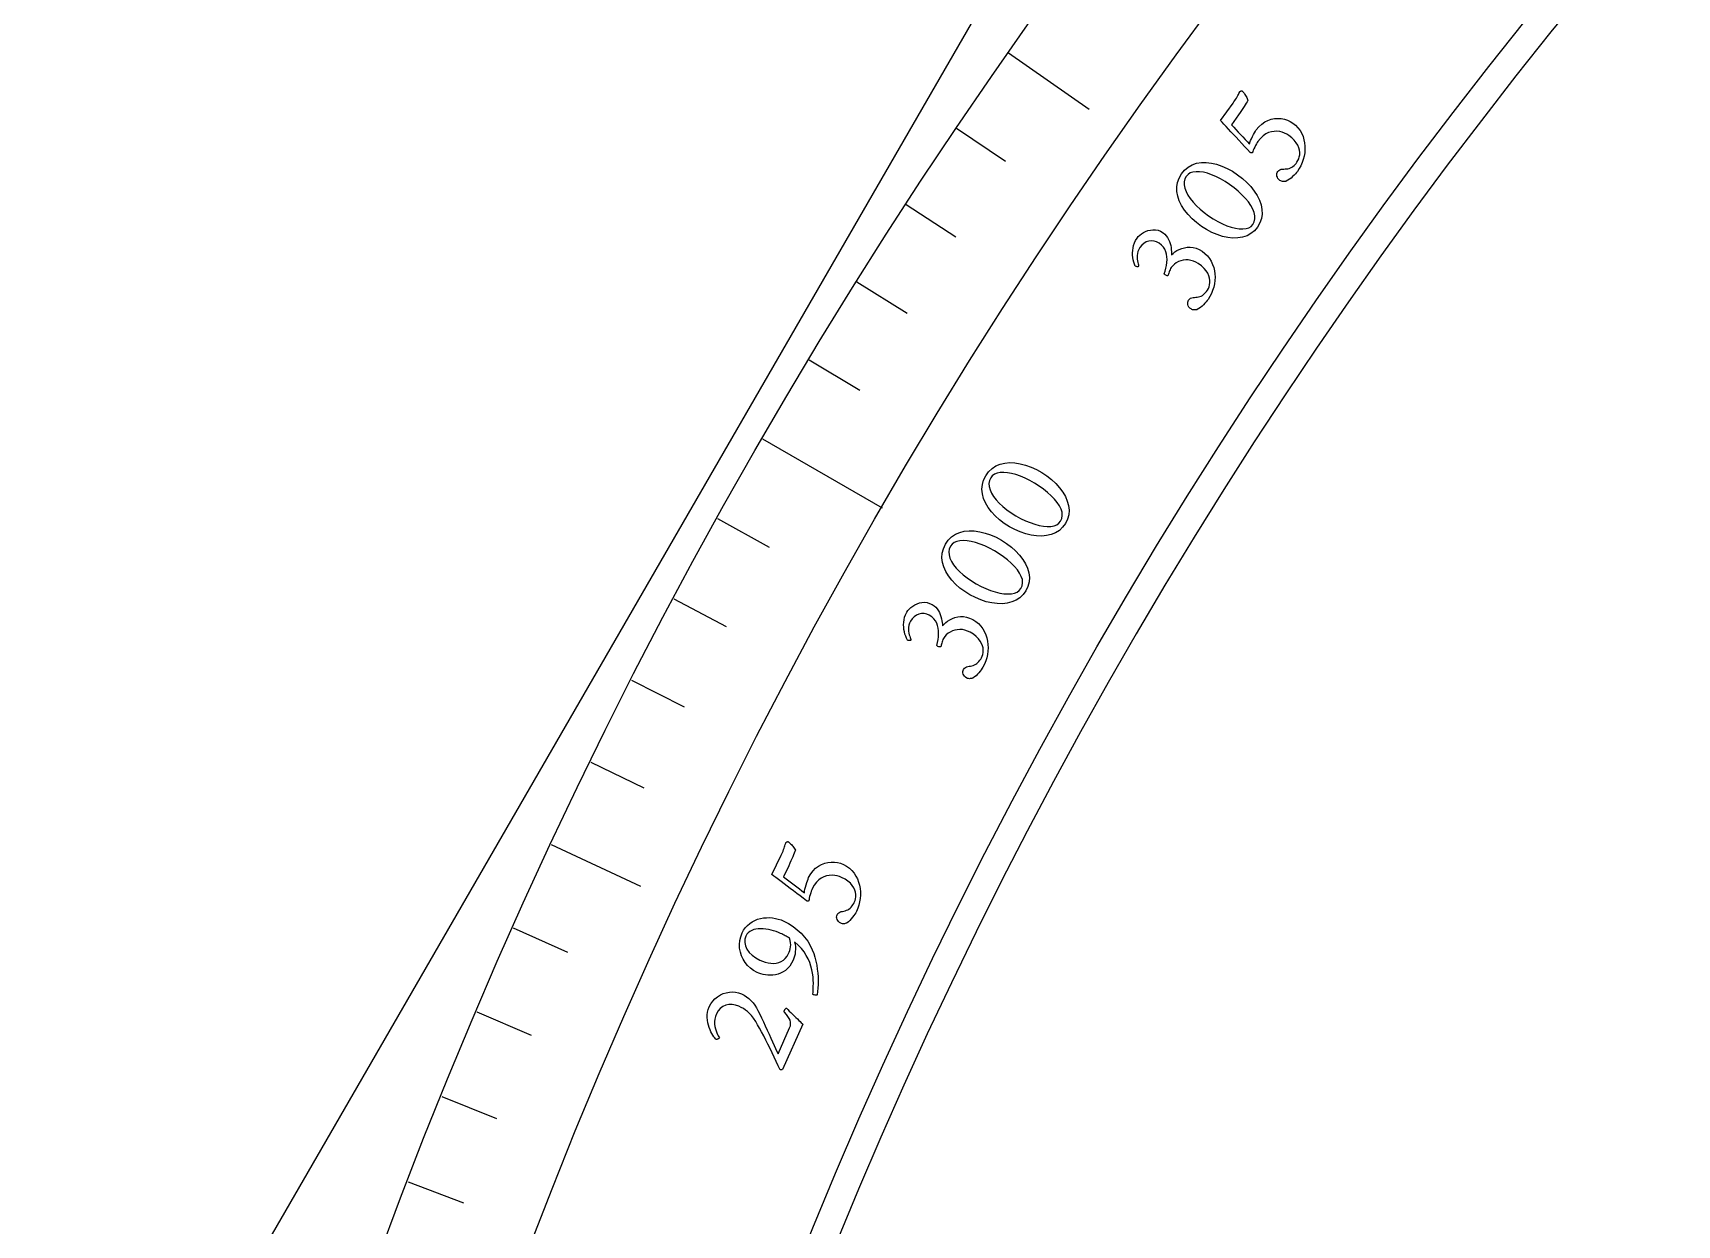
# Model space of a CAD drawing. Header units: millimetres. Extents: x -105 to 105, y -105 to 128.
# Drawn here: x -105 to -72.26, y 36.57 to 60.31 of the extents above; entities that cross this region are included whole.
import ezdxf

# ---------------------------------------------------------------- set-up
doc = ezdxf.new("R2010")
doc.units = ezdxf.units.MM
for name, color, linetype in [('CUT_INNER', 6, 'Continuous'), ('CUT_OUTER', 1, 'Continuous'), ('ENGRAVE', 7, 'Continuous'), ('ENGRAVE_FINE', 8, 'Continuous'), ('TEXT', 5, 'Continuous')]:
    doc.layers.add(name, color=color, linetype=linetype)

msp = doc.modelspace()

# ---------------------------------------------------------------- linework, layer by layer
at = {"layer": 'CUT_INNER'}
msp.add_arc((0, 0), 96.075, 98.085938, 87.539062, dxfattribs=at)
at = {"layer": 'CUT_OUTER'}
msp.add_lwpolyline([(30.8079, 103.6071), (32.4928, 102.4838), (76.8653, 76.8653), (105, 28.1347), (105, -28.1347), (76.8653, -76.8653), (28.1347, -105), (-28.1347, -105), (-76.8653, -76.8653), (-105, -28.1347), (-105, 28.1347), (-76.8653, 76.8653), (-32.6892, 102.3704), (-32.4055, 102.6778), (-32.4029, 102.6804), (-32.3998, 102.6824), (-30.8138, 103.6069)], dxfattribs=at)
at = {"layer": 'ENGRAVE'}
for points in [[(-85.5723, 59.9184), (-83.9639, 58.7922)], [(-90.4689, 52.2323), (-88.0883, 50.8578)], [(-94.677, 44.1486), (-92.8975, 43.3188)]]:
    msp.add_lwpolyline(points, dxfattribs=at)
for radius in [104.4645, 101.7156, 96.6105]:
    msp.add_circle((0, 0), radius, dxfattribs=at)
at = {"layer": 'ENGRAVE_FINE'}
for points in [[(-86.605, 58.4158), (-85.6283, 57.757)], [(-87.6113, 56.8954), (-86.6233, 56.2538)], [(-88.5909, 55.3578), (-87.5918, 54.7335)], [(-89.5436, 53.8032), (-88.5337, 53.1964)], [(-91.3667, 50.6454), (-90.3363, 50.0742)], [(-92.2367, 49.0431), (-91.1965, 48.49)], [(-93.0786, 47.4259), (-92.0289, 46.891)], [(-93.8921, 45.7942), (-92.8332, 45.2778)], [(-95.4331, 42.4895), (-94.3568, 42.0104)], [(-96.1601, 40.8175), (-95.0756, 40.3572)], [(-96.8578, 39.1331), (-95.7655, 38.6918)], [(-97.526, 37.4367), (-96.4262, 37.0145)]]:
    msp.add_lwpolyline(points, dxfattribs=at)
at = {"layer": 'TEXT'}
for points in [[(-80.6384, 58.382), (-80.5861, 58.446), (-80.5299, 58.499), (-80.4698, 58.5412), (-80.4057, 58.5725), (-80.3396, 58.5941), (-80.2736, 58.6072), (-80.2076, 58.6118), (-80.1416, 58.608), (-80.0777, 58.5963), (-80.0179, 58.5776), (-79.962, 58.5518), (-79.9103, 58.5189), (-79.8548, 58.4733), (-79.8067, 58.4235), (-79.7662, 58.3694), (-79.7331, 58.311), (-79.7069, 58.2497), (-79.6874, 58.1869), (-79.6743, 58.1226), (-79.6678, 58.0567), (-79.6675, 57.9903), (-79.6729, 57.9243), (-79.6841, 57.8588), (-79.7011, 57.7936), (-79.7234, 57.73), (-79.7506, 57.669), (-79.7826, 57.6106), (-79.8195, 57.5548), (-79.8375, 57.5315), (-79.8592, 57.5065), (-79.8846, 57.4799), (-79.9136, 57.4517), (-79.9448, 57.4241), (-79.9768, 57.3995), (-80.0096, 57.378), (-80.0431, 57.3594), (-80.0517, 57.3575), (-80.0635, 57.3561), (-80.0786, 57.3552), (-80.0969, 57.3549), (-80.1162, 57.3561), (-80.134, 57.3598), (-80.1504, 57.3662), (-80.1655, 57.3752), (-80.188, 57.3941), (-80.2055, 57.4151), (-80.218, 57.438), (-80.2254, 57.463), (-80.2279, 57.4882), (-80.2258, 57.5115), (-80.2191, 57.5332), (-80.2077, 57.5531), (-80.1893, 57.574), (-80.168, 57.589), (-80.1439, 57.5982), (-80.117, 57.6015), (-80.0891, 57.6023), (-80.0622, 57.604), (-80.0363, 57.6066), (-80.0112, 57.6101), (-79.9833, 57.6165), (-79.9567, 57.6263), (-79.9314, 57.6395), (-79.9075, 57.6561), (-79.8851, 57.675), (-79.8645, 57.695), (-79.8456, 57.7159), (-79.8285, 57.7379), (-79.8083, 57.7704), (-79.7923, 57.806), (-79.7805, 57.845), (-79.7729, 57.8872), (-79.7711, 57.9319), (-79.7768, 57.9781), (-79.7898, 58.026), (-79.8104, 58.0754), (-79.8399, 58.1255), (-79.88, 58.175), (-79.9306, 58.2242), (-79.9918, 58.2728), (-80.0306, 58.2976), (-80.0736, 58.3183), (-80.1206, 58.3349), (-80.1717, 58.3475), (-80.2254, 58.3541), (-80.2802, 58.3531), (-80.336, 58.3444), (-80.3928, 58.328), (-80.4492, 58.3017), (-80.5035, 58.2634), (-80.5558, 58.2132), (-80.606, 58.151), (-80.6203, 58.1298), (-80.6357, 58.1043), (-80.652, 58.0745), (-80.6694, 58.0404), (-80.6854, 58.0063), (-80.6978, 57.9764), (-80.7065, 57.9507), (-80.7115, 57.9291), (-80.7147, 57.926), (-80.7191, 57.9241), (-80.7248, 57.9233), (-80.7317, 57.9236), (-80.739, 57.9249), (-80.7459, 57.927), (-80.7525, 57.93), (-80.7586, 57.9339), (-80.8148, 57.9941), (-80.8709, 58.0544), (-80.927, 58.1147), (-80.9831, 58.175), (-81.0383, 58.2343), (-81.0915, 58.2916), (-81.1427, 58.3469), (-81.1921, 58.4), (-81.2384, 58.4497), (-81.2804, 58.4942), (-81.3181, 58.5336), (-81.3517, 58.5679), (-81.1007, 58.915), (-81.0834, 58.9394), (-81.0664, 58.9646), (-81.0499, 58.9905), (-81.0337, 59.0171), (-81.0185, 59.0431), (-81.005, 59.067), (-80.9932, 59.089), (-80.983, 59.109), (-80.9749, 59.1256), (-80.969, 59.1375), (-80.9655, 59.1446), (-80.9644, 59.147), (-80.9567, 59.1503), (-80.9497, 59.1533), (-80.9434, 59.1561), (-80.9376, 59.1587), (-80.9322, 59.1605), (-80.9271, 59.1607), (-80.9221, 59.1595), (-80.9172, 59.1567), (-80.9127, 59.1526), (-80.906, 59.1453), (-80.8974, 59.135), (-80.8866, 59.1215), (-80.8748, 59.1057), (-80.863, 59.0885), (-80.851, 59.0699), (-80.839, 59.0498), (-80.8277, 59.0291), (-80.8182, 59.0085), (-80.8105, 58.988), (-80.8044, 58.9676), (-80.8204, 58.9407), (-80.8382, 58.9114), (-80.8576, 58.8797), (-80.8788, 58.8456), (-80.9023, 58.809), (-80.9285, 58.7698), (-80.9575, 58.728), (-80.9892, 58.6836), (-81.1317, 58.4864), (-81.0868, 58.4377), (-81.0414, 58.3889), (-80.9954, 58.3398), (-80.9488, 58.2907), (-80.9026, 58.2418), (-80.8579, 58.1938), (-80.8147, 58.1467), (-80.7728, 58.1003), (-80.7634, 58.1327), (-80.7505, 58.1684), (-80.7342, 58.2072), (-80.7144, 58.2493), (-80.6935, 58.2903), (-80.6738, 58.3261), (-80.6555, 58.3567), (-80.6384, 58.382)], [(-82.1272, 57.5061), (-82.0641, 57.5823), (-81.9927, 57.6429), (-81.9129, 57.6877), (-81.8247, 57.7169), (-81.7307, 57.7316), (-81.633, 57.7332), (-81.5317, 57.7217), (-81.4269, 57.6971), (-81.3209, 57.6609), (-81.2161, 57.6143), (-81.1125, 57.5575), (-81.0101, 57.4904), (-80.913, 57.4158), (-80.8253, 57.3366), (-80.7469, 57.2529), (-80.6778, 57.1645), (-80.6199, 57.0736), (-80.575, 56.9818), (-80.5433, 56.8894), (-80.5246, 56.7962), (-80.5211, 56.7042), (-80.5348, 56.6153), (-80.5658, 56.5294), (-80.6141, 56.4466), (-80.674, 56.3749), (-80.7432, 56.3177), (-80.8217, 56.2749), (-80.9095, 56.2465), (-81.0039, 56.2316), (-81.102, 56.2292), (-81.204, 56.2394), (-81.3097, 56.2621), (-81.4167, 56.2963), (-81.5225, 56.3409), (-81.627, 56.3961), (-81.7304, 56.4618), (-81.8284, 56.5351), (-81.9171, 56.6132), (-81.9964, 56.6961), (-82.0664, 56.7839), (-82.1249, 56.8746), (-82.1699, 56.9664), (-82.2014, 57.0594), (-82.2193, 57.1534), (-82.2219, 57.2464), (-82.2074, 57.3362), (-82.1758, 57.4228), (-82.1272, 57.5061)], [(-82.0321, 57.4576), (-82.0602, 57.4055), (-82.0745, 57.349), (-82.075, 57.2881), (-82.0618, 57.2229), (-82.0364, 57.1549), (-82.0004, 57.0857), (-81.9538, 57.0152), (-81.8966, 56.9436), (-81.8304, 56.8723), (-81.7565, 56.803), (-81.6751, 56.7356), (-81.586, 56.6701), (-81.4946, 56.6102), (-81.4035, 56.5577), (-81.3129, 56.5127), (-81.2228, 56.475), (-81.1354, 56.4455), (-81.0534, 56.4247), (-80.9767, 56.4126), (-80.9053, 56.4093), (-80.8413, 56.4157), (-80.7871, 56.4325), (-80.7424, 56.4598), (-80.7074, 56.4977), (-80.678, 56.5522), (-80.6633, 56.6105), (-80.6635, 56.6725), (-80.6785, 56.7383), (-80.7064, 56.8065), (-80.745, 56.8759), (-80.7945, 56.9465), (-80.8548, 57.0183), (-80.9237, 57.0897), (-80.999, 57.1591), (-81.0806, 57.2265), (-81.1686, 57.2919), (-81.2603, 57.3531), (-81.3506, 57.4064), (-81.4396, 57.4517), (-81.5273, 57.489), (-81.6119, 57.5178), (-81.6915, 57.5376), (-81.7662, 57.5485), (-81.836, 57.5504), (-81.8988, 57.5427), (-81.9524, 57.5247), (-81.9968, 57.4963), (-82.0321, 57.4576)], [(-83.0121, 56.2263), (-82.9886, 56.2564), (-82.9595, 56.285), (-82.925, 56.3121), (-82.8851, 56.3378), (-82.8412, 56.36), (-82.795, 56.3768), (-82.7466, 56.3882), (-82.6958, 56.3941), (-82.6442, 56.3928), (-82.5936, 56.3823), (-82.5438, 56.3628), (-82.4949, 56.3342), (-82.4596, 56.3067), (-82.4292, 56.2755), (-82.4035, 56.2406), (-82.3825, 56.2019), (-82.3655, 56.1613), (-82.352, 56.1203), (-82.3418, 56.0789), (-82.3349, 56.0371), (-82.3304, 55.9967), (-82.3275, 55.9593), (-82.326, 55.9249), (-82.326, 55.8935), (-82.2952, 55.9235), (-82.259, 55.9515), (-82.2175, 55.9777), (-82.1705, 56.002), (-82.1197, 56.0223), (-82.0664, 56.0367), (-82.0107, 56.0452), (-81.9526, 56.0477), (-81.8934, 56.0424), (-81.8345, 56.0272), (-81.776, 56.0021), (-81.7177, 55.9672), (-81.6608, 55.9235), (-81.6112, 55.8752), (-81.569, 55.8224), (-81.534, 55.765), (-81.506, 55.7046), (-81.4844, 55.6424), (-81.4693, 55.5786), (-81.4608, 55.5129), (-81.4583, 55.4466), (-81.4617, 55.3805), (-81.4708, 55.3146), (-81.4858, 55.2489), (-81.5061, 55.1846), (-81.5313, 55.1228), (-81.5614, 55.0634), (-81.5965, 55.0065), (-81.6138, 54.9826), (-81.6347, 54.957), (-81.6592, 54.9296), (-81.6873, 54.9005), (-81.7177, 54.8719), (-81.7489, 54.8463), (-81.7809, 54.8238), (-81.8138, 54.8042), (-81.8224, 54.802), (-81.8342, 54.8002), (-81.8492, 54.7988), (-81.8675, 54.7979), (-81.8868, 54.7985), (-81.9047, 54.8017), (-81.9214, 54.8075), (-81.9367, 54.816), (-81.9598, 54.8342), (-81.9779, 54.8546), (-81.9911, 54.8772), (-81.9993, 54.902), (-82.0026, 54.927), (-82.0013, 54.9504), (-81.9952, 54.9723), (-81.9845, 54.9925), (-81.9667, 55.014), (-81.9459, 55.0297), (-81.9221, 55.0396), (-81.8953, 55.0438), (-81.8675, 55.0455), (-81.8407, 55.048), (-81.8148, 55.0515), (-81.7899, 55.0558), (-81.7622, 55.063), (-81.7359, 55.0736), (-81.711, 55.0876), (-81.6877, 55.105), (-81.6659, 55.1246), (-81.6459, 55.1452), (-81.6277, 55.1667), (-81.6113, 55.1892), (-81.5922, 55.2223), (-81.5773, 55.2585), (-81.5667, 55.2978), (-81.5605, 55.3402), (-81.5601, 55.3849), (-81.5672, 55.431), (-81.5818, 55.4784), (-81.6039, 55.5272), (-81.6349, 55.5762), (-81.6766, 55.6245), (-81.7287, 55.672), (-81.7914, 55.7187), (-81.8404, 55.7481), (-81.8902, 55.77), (-81.9408, 55.7845), (-81.9923, 55.7915), (-82.0434, 55.7919), (-82.0929, 55.7865), (-82.1408, 55.7753), (-82.1871, 55.7583), (-82.2301, 55.736), (-82.2685, 55.7088), (-82.302, 55.6769), (-82.3308, 55.6402), (-82.3433, 55.6201), (-82.3544, 55.5988), (-82.3641, 55.5763), (-82.3723, 55.5526), (-82.3795, 55.5298), (-82.386, 55.5099), (-82.3919, 55.4929), (-82.3972, 55.4788), (-82.4118, 55.4792), (-82.426, 55.4821), (-82.4398, 55.4875), (-82.4534, 55.4953), (-82.4611, 55.5009), (-82.4672, 55.5063), (-82.4716, 55.5115), (-82.4745, 55.5165), (-82.4551, 55.572), (-82.4392, 55.628), (-82.4269, 55.6846), (-82.418, 55.7419), (-82.414, 55.7986), (-82.4158, 55.8532), (-82.4237, 55.9059), (-82.4375, 55.9567), (-82.4585, 56.0046), (-82.4881, 56.0488), (-82.5263, 56.0891), (-82.573, 56.1257), (-82.6212, 56.1524), (-82.671, 56.1681), (-82.7226, 56.1729), (-82.7759, 56.1667), (-82.8276, 56.15), (-82.8745, 56.1232), (-82.9166, 56.0865), (-82.9539, 56.0398), (-82.9767, 56.0014), (-82.9933, 55.9625), (-83.0039, 55.923), (-83.0083, 55.8831), (-83.0086, 55.8442), (-83.0066, 55.8081), (-83.0022, 55.7747), (-82.9957, 55.744), (-82.9888, 55.7172), (-82.9837, 55.6953), (-82.9803, 55.6784), (-82.9787, 55.6665), (-82.9831, 55.6623), (-82.9896, 55.6595), (-82.9982, 55.6582), (-83.009, 55.6583), (-83.0204, 55.6597), (-83.031, 55.6623), (-83.0408, 55.6662), (-83.0497, 55.6713), (-83.0643, 55.7098), (-83.0766, 55.7505), (-83.0867, 55.7936), (-83.0945, 55.839), (-83.0994, 55.8861), (-83.1006, 55.934), (-83.098, 55.9828), (-83.0918, 56.0325), (-83.0807, 56.0822), (-83.0638, 56.1311), (-83.0409, 56.1791), (-83.0121, 56.2263)], [(-86.0246, 51.4937), (-85.9671, 51.5743), (-85.9001, 51.6398), (-85.8237, 51.6902), (-85.7379, 51.7256), (-85.6451, 51.747), (-85.5478, 51.7556), (-85.446, 51.7513), (-85.3397, 51.7343), (-85.2313, 51.7057), (-85.1235, 51.6668), (-85.0161, 51.6174), (-84.9092, 51.5578), (-84.807, 51.4904), (-84.7139, 51.4177), (-84.6297, 51.3398), (-84.5544, 51.2566), (-84.4902, 51.17), (-84.4389, 51.0817), (-84.4006, 50.9917), (-84.3753, 50.9001), (-84.3652, 50.8086), (-84.3726, 50.7189), (-84.3974, 50.6311), (-84.4397, 50.545), (-84.4943, 50.4692), (-84.5592, 50.4072), (-84.6344, 50.3589), (-84.72, 50.3244), (-84.8131, 50.3027), (-84.9108, 50.2934), (-85.0132, 50.2962), (-85.1203, 50.3113), (-85.2294, 50.3378), (-85.3382, 50.3748), (-85.4464, 50.4223), (-85.5541, 50.4804), (-85.6571, 50.5466), (-85.7512, 50.6181), (-85.8362, 50.6952), (-85.9123, 50.7777), (-85.9771, 50.864), (-86.0286, 50.9524), (-86.0666, 51.0429), (-86.0912, 51.1354), (-86.1004, 51.228), (-86.0924, 51.3186), (-86.0671, 51.4072), (-86.0246, 51.4937)], [(-85.9262, 51.4522), (-85.9505, 51.3982), (-85.9607, 51.3408), (-85.9569, 51.2801), (-85.9391, 51.2159), (-85.9089, 51.1499), (-85.868, 51.0834), (-85.8165, 51.0165), (-85.7544, 50.9491), (-85.6832, 50.8828), (-85.6046, 50.8189), (-85.5185, 50.7575), (-85.425, 50.6986), (-85.3295, 50.6453), (-85.235, 50.5995), (-85.1414, 50.561), (-85.0488, 50.5299), (-84.9596, 50.5066), (-84.8763, 50.4918), (-84.7989, 50.4852), (-84.7274, 50.4871), (-84.6641, 50.4979), (-84.6111, 50.5186), (-84.5686, 50.5491), (-84.5364, 50.5893), (-84.5109, 50.6458), (-84.5005, 50.705), (-84.5051, 50.7668), (-84.5248, 50.8313), (-84.5574, 50.8974), (-84.6009, 50.9639), (-84.6553, 51.0308), (-84.7206, 51.0981), (-84.7944, 51.1644), (-84.8744, 51.2283), (-84.9606, 51.2896), (-85.0531, 51.3486), (-85.1489, 51.4031), (-85.2428, 51.4497), (-85.3348, 51.4886), (-85.425, 51.5195), (-85.5114, 51.5422), (-85.5922, 51.5563), (-85.6675, 51.5618), (-85.7373, 51.5588), (-85.7993, 51.5466), (-85.8515, 51.5247), (-85.8938, 51.4933), (-85.9262, 51.4522)], [(-86.8267, 50.1294), (-86.7705, 50.2109), (-86.7046, 50.2774), (-86.629, 50.329), (-86.5437, 50.3657), (-86.4513, 50.3886), (-86.3541, 50.3987), (-86.2523, 50.3961), (-86.1457, 50.3808), (-86.0369, 50.3539), (-85.9285, 50.3166), (-85.8203, 50.269), (-85.7125, 50.2111), (-85.6093, 50.1453), (-85.5149, 50.0741), (-85.4295, 49.9975), (-85.353, 49.9155), (-85.2874, 49.8299), (-85.2347, 49.7424), (-85.195, 49.6531), (-85.1683, 49.5619), (-85.1567, 49.4705), (-85.1627, 49.3808), (-85.1861, 49.2926), (-85.227, 49.2058), (-85.2804, 49.1292), (-85.3444, 49.0661), (-85.4188, 49.0167), (-85.5038, 48.9808), (-85.5965, 48.9577), (-85.6941, 48.9468), (-85.7965, 48.948), (-85.9038, 48.9614), (-86.0134, 48.9861), (-86.1227, 49.0214), (-86.2317, 49.0672), (-86.3403, 49.1236), (-86.4444, 49.1881), (-86.5395, 49.2582), (-86.6258, 49.3339), (-86.7031, 49.4152), (-86.7693, 49.5005), (-86.8222, 49.5881), (-86.8616, 49.6779), (-86.8877, 49.7701), (-86.8984, 49.8625), (-86.8918, 49.9532), (-86.8679, 50.0422), (-86.8267, 50.1294)], [(-86.7277, 50.0894), (-86.7511, 50.0351), (-86.7604, 49.9775), (-86.7557, 49.9168), (-86.7368, 49.853), (-86.7056, 49.7875), (-86.6637, 49.7216), (-86.6111, 49.6555), (-86.548, 49.5891), (-86.4758, 49.5239), (-86.3961, 49.4613), (-86.3091, 49.4013), (-86.2147, 49.3438), (-86.1184, 49.2921), (-86.0231, 49.2477), (-85.9289, 49.2107), (-85.8358, 49.1811), (-85.7462, 49.1592), (-85.6627, 49.1457), (-85.5853, 49.1404), (-85.5138, 49.1433), (-85.4507, 49.1552), (-85.3981, 49.1767), (-85.356, 49.2078), (-85.3244, 49.2486), (-85.2998, 49.3055), (-85.2903, 49.3648), (-85.2959, 49.4265), (-85.3166, 49.4907), (-85.3503, 49.5563), (-85.3948, 49.6221), (-85.4503, 49.6881), (-85.5166, 49.7544), (-85.5915, 49.8195), (-85.6725, 49.8821), (-85.7597, 49.9421), (-85.853, 49.9996), (-85.9497, 50.0526), (-86.0443, 50.0978), (-86.137, 50.1351), (-86.2276, 50.1646), (-86.3143, 50.186), (-86.3954, 50.1988), (-86.4708, 50.2031), (-86.5404, 50.199), (-86.6023, 50.1858), (-86.6541, 50.1631), (-86.6959, 50.131), (-86.7277, 50.0894)], [(-87.5967, 48.7774), (-87.5758, 48.8094), (-87.5494, 48.8404), (-87.5174, 48.8705), (-87.4798, 48.8995), (-87.4381, 48.9255), (-87.3935, 48.9462), (-87.3462, 48.9617), (-87.2961, 48.9721), (-87.2447, 48.9752), (-87.1933, 48.9693), (-87.142, 48.9542), (-87.0908, 48.93), (-87.0533, 48.9056), (-87.0202, 48.8772), (-86.9916, 48.8446), (-86.9673, 48.808), (-86.9469, 48.769), (-86.9298, 48.7293), (-86.916, 48.6889), (-86.9055, 48.6479), (-86.8976, 48.608), (-86.8914, 48.571), (-86.8869, 48.5369), (-86.8841, 48.5057), (-86.8561, 48.5382), (-86.8225, 48.5693), (-86.7834, 48.599), (-86.7387, 48.6272), (-86.6898, 48.6519), (-86.638, 48.6709), (-86.5833, 48.6842), (-86.5256, 48.6918), (-86.4662, 48.6917), (-86.4062, 48.6816), (-86.3457, 48.6618), (-86.2846, 48.6321), (-86.2241, 48.5934), (-86.1705, 48.5497), (-86.1238, 48.5007), (-86.084, 48.4467), (-86.0508, 48.3889), (-86.0239, 48.3289), (-86.0033, 48.2665), (-85.9891, 48.2019), (-85.9808, 48.136), (-85.9784, 48.0699), (-85.9818, 48.0035), (-85.9909, 47.9367), (-86.0056, 47.8709), (-86.0253, 47.8071), (-86.0501, 47.7453), (-86.0801, 47.6856), (-86.0953, 47.6603), (-86.1139, 47.6329), (-86.1359, 47.6035), (-86.1614, 47.572), (-86.1891, 47.5409), (-86.218, 47.5128), (-86.2479, 47.4875), (-86.279, 47.4651), (-86.2873, 47.4621), (-86.2989, 47.4593), (-86.3138, 47.4567), (-86.3319, 47.4541), (-86.3512, 47.453), (-86.3693, 47.4547), (-86.3864, 47.4591), (-86.4024, 47.4662), (-86.427, 47.4823), (-86.4469, 47.5011), (-86.462, 47.5224), (-86.4723, 47.5463), (-86.4778, 47.571), (-86.4785, 47.5944), (-86.4744, 47.6167), (-86.4655, 47.6379), (-86.4496, 47.6608), (-86.4302, 47.6782), (-86.4074, 47.6902), (-86.3811, 47.6967), (-86.3535, 47.7008), (-86.327, 47.7057), (-86.3015, 47.7113), (-86.2771, 47.7178), (-86.2501, 47.7274), (-86.2248, 47.7403), (-86.2013, 47.7564), (-86.1796, 47.7758), (-86.1596, 47.7972), (-86.1415, 47.8194), (-86.1252, 47.8425), (-86.1108, 47.8663), (-86.0946, 47.9009), (-86.083, 47.9383), (-86.0759, 47.9783), (-86.0733, 48.0212), (-86.0768, 48.0657), (-86.0879, 48.111), (-86.1066, 48.157), (-86.1328, 48.2036), (-86.1681, 48.2498), (-86.2138, 48.2943), (-86.2698, 48.337), (-86.3364, 48.3781), (-86.3877, 48.4031), (-86.4392, 48.4206), (-86.4909, 48.4306), (-86.5429, 48.4331), (-86.5938, 48.429), (-86.6427, 48.4193), (-86.6894, 48.404), (-86.734, 48.383), (-86.7749, 48.357), (-86.8108, 48.3267), (-86.8414, 48.292), (-86.8669, 48.2529), (-86.8776, 48.2318), (-86.8868, 48.2095), (-86.8944, 48.1863), (-86.9006, 48.162), (-86.9057, 48.1386), (-86.9105, 48.1182), (-86.9149, 48.1008), (-86.919, 48.0863), (-86.9335, 48.0855), (-86.9479, 48.0871), (-86.9622, 48.0912), (-86.9764, 48.0978), (-86.9845, 48.1027), (-86.9911, 48.1076), (-86.996, 48.1124), (-86.9992, 48.1172), (-86.9847, 48.1741), (-86.9738, 48.2313), (-86.9664, 48.2888), (-86.9626, 48.3466), (-86.9635, 48.4034), (-86.9702, 48.4577), (-86.9825, 48.5095), (-87.0007, 48.5589), (-87.0259, 48.6048), (-87.0592, 48.6462), (-87.1007, 48.683), (-87.1504, 48.7154), (-87.2008, 48.7378), (-87.2518, 48.7491), (-87.3036, 48.7494), (-87.3561, 48.7386), (-87.4062, 48.7174), (-87.4506, 48.6867), (-87.4894, 48.6464), (-87.5225, 48.5967), (-87.5418, 48.5564), (-87.555, 48.5162), (-87.562, 48.476), (-87.563, 48.4358), (-87.5598, 48.397), (-87.5547, 48.3612), (-87.5475, 48.3283), (-87.5382, 48.2983), (-87.5291, 48.2722), (-87.5221, 48.2509), (-87.5172, 48.2344), (-87.5146, 48.2226), (-87.5186, 48.2181), (-87.5248, 48.2147), (-87.5333, 48.2126), (-87.544, 48.2118), (-87.5555, 48.2122), (-87.5663, 48.2139), (-87.5764, 48.2169), (-87.5858, 48.2212), (-87.6036, 48.2582), (-87.6194, 48.2978), (-87.6333, 48.3398), (-87.645, 48.3844), (-87.654, 48.4308), (-87.6593, 48.4784), (-87.6611, 48.5273), (-87.6591, 48.5773), (-87.6525, 48.6278), (-87.6398, 48.678), (-87.6212, 48.7279), (-87.5967, 48.7774)], [(-89.5512, 43.4924), (-89.5109, 43.5644), (-89.4647, 43.6264), (-89.4128, 43.6784), (-89.3551, 43.7203), (-89.2938, 43.7531), (-89.2311, 43.7774), (-89.1669, 43.7935), (-89.1013, 43.8011), (-89.0363, 43.8008), (-88.9741, 43.7927), (-88.9146, 43.777), (-88.8579, 43.7536), (-88.7954, 43.7184), (-88.7394, 43.6776), (-88.6901, 43.6314), (-88.6473, 43.5796), (-88.611, 43.5238), (-88.5808, 43.4653), (-88.5568, 43.4042), (-88.5389, 43.3405), (-88.5271, 43.2752), (-88.521, 43.2093), (-88.5206, 43.1428), (-88.5261, 43.0757), (-88.537, 43.0091), (-88.5531, 42.9443), (-88.5745, 42.8813), (-88.6011, 42.8199), (-88.6148, 42.7938), (-88.6319, 42.7655), (-88.6523, 42.7349), (-88.6759, 42.702), (-88.7019, 42.6694), (-88.7291, 42.6397), (-88.7576, 42.6128), (-88.7874, 42.5887), (-88.7956, 42.5853), (-88.807, 42.5819), (-88.8217, 42.5784), (-88.8396, 42.5748), (-88.8588, 42.5727), (-88.877, 42.5733), (-88.8943, 42.5767), (-88.9107, 42.5829), (-88.9362, 42.5977), (-88.957, 42.6153), (-88.9733, 42.6357), (-88.9849, 42.659), (-88.9918, 42.6833), (-88.9938, 42.7067), (-88.9909, 42.7292), (-88.9832, 42.7508), (-88.9686, 42.7746), (-88.9503, 42.7931), (-88.9281, 42.8063), (-88.9022, 42.8142), (-88.8749, 42.8199), (-88.8487, 42.8262), (-88.8236, 42.8333), (-88.7996, 42.8411), (-88.7731, 42.8522), (-88.7486, 42.8665), (-88.7261, 42.8839), (-88.7054, 42.9044), (-88.6867, 42.9269), (-88.6698, 42.9501), (-88.6549, 42.9741), (-88.6418, 42.9987), (-88.6276, 43.0341), (-88.618, 43.072), (-88.6132, 43.1125), (-88.613, 43.1554), (-88.619, 43.1997), (-88.6326, 43.2442), (-88.6538, 43.2891), (-88.6826, 43.3342), (-88.7204, 43.3784), (-88.7684, 43.4202), (-88.8268, 43.4598), (-88.8955, 43.4971), (-88.9381, 43.5147), (-88.9839, 43.5277), (-89.0331, 43.5359), (-89.0857, 43.5394), (-89.1397, 43.5366), (-89.1935, 43.5261), (-89.2469, 43.5078), (-89.3, 43.4818), (-89.3509, 43.4461), (-89.3978, 43.399), (-89.4406, 43.3405), (-89.4792, 43.2705), (-89.4896, 43.2471), (-89.5003, 43.2193), (-89.5113, 43.1871), (-89.5225, 43.1506), (-89.5323, 43.1142), (-89.5393, 43.0826), (-89.5434, 43.0557), (-89.5446, 43.0336), (-89.5472, 43.03), (-89.5512, 43.0274), (-89.5566, 43.0256), (-89.5635, 43.0247), (-89.5709, 43.0247), (-89.5781, 43.0256), (-89.5851, 43.0274), (-89.5918, 43.0301), (-89.6576, 43.0797), (-89.7233, 43.1293), (-89.7891, 43.179), (-89.8548, 43.2287), (-89.9194, 43.2775), (-89.9817, 43.3247), (-90.0418, 43.3701), (-90.0997, 43.414), (-90.1538, 43.4548), (-90.2029, 43.4914), (-90.247, 43.5236), (-90.286, 43.5516), (-90.099, 43.937), (-90.0863, 43.964), (-90.0739, 43.9918), (-90.0621, 44.0201), (-90.0508, 44.0491), (-90.0404, 44.0774), (-90.0312, 44.1033), (-90.0234, 44.127), (-90.0169, 44.1485), (-90.0117, 44.1662), (-90.0081, 44.1789), (-90.0058, 44.1865), (-90.0051, 44.1891), (-89.9982, 44.1937), (-89.9918, 44.1979), (-89.986, 44.2018), (-89.9808, 44.2053), (-89.9758, 44.2079), (-89.9708, 44.2091), (-89.9656, 44.2087), (-89.9604, 44.2069), (-89.9551, 44.2036), (-89.9474, 44.1976), (-89.937, 44.1889), (-89.9241, 44.1775), (-89.9098, 44.164), (-89.8951, 44.1491), (-89.8801, 44.1329), (-89.8647, 44.1152), (-89.8501, 44.0967), (-89.8371, 44.0781), (-89.8259, 44.0593), (-89.8165, 44.0403), (-89.8275, 44.011), (-89.8399, 43.979), (-89.8536, 43.9444), (-89.8685, 43.9071), (-89.8853, 43.867), (-89.9043, 43.8238), (-89.9255, 43.7777), (-89.9491, 43.7285), (-90.0552, 43.5095), (-90.0025, 43.4693), (-89.9493, 43.4291), (-89.8955, 43.3888), (-89.8411, 43.3485), (-89.7871, 43.3084), (-89.7348, 43.2689), (-89.684, 43.23), (-89.6347, 43.1916), (-89.6311, 43.2252), (-89.6246, 43.2625), (-89.6152, 43.3036), (-89.603, 43.3484), (-89.5896, 43.3925), (-89.5764, 43.4311), (-89.5636, 43.4644), (-89.5512, 43.4924)], [(-89.4691, 41.1655), (-89.4641, 41.2148), (-89.4606, 41.2682), (-89.4583, 41.3256), (-89.4574, 41.3871), (-89.4591, 41.4517), (-89.4646, 41.5182), (-89.474, 41.5868), (-89.4873, 41.6575), (-89.5056, 41.7292), (-89.5302, 41.8008), (-89.5611, 41.8724), (-89.5983, 41.9439), (-89.6431, 42.0143), (-89.6968, 42.0822), (-89.7597, 42.1477), (-89.8315, 42.2108), (-89.8214, 42.1639), (-89.8156, 42.116), (-89.8141, 42.067), (-89.8169, 42.0171), (-89.8232, 41.9687), (-89.8321, 41.9247), (-89.8437, 41.885), (-89.8579, 41.8495), (-89.8914, 41.7857), (-89.9287, 41.7303), (-89.9697, 41.6834), (-90.0144, 41.6448), (-90.0617, 41.6136), (-90.1103, 41.5886), (-90.1603, 41.5699), (-90.2116, 41.5575), (-90.2632, 41.5504), (-90.3139, 41.5477), (-90.3638, 41.5496), (-90.4128, 41.5558), (-90.4596, 41.5653), (-90.503, 41.5766), (-90.5429, 41.5897), (-90.5794, 41.6047), (-90.6492, 41.6422), (-90.7119, 41.6872), (-90.7676, 41.7398), (-90.8161, 41.8), (-90.8566, 41.8657), (-90.8884, 41.935), (-90.9114, 42.0079), (-90.9257, 42.0844), (-90.93, 42.1622), (-90.9232, 42.239), (-90.9053, 42.3147), (-90.8763, 42.3894), (-90.846, 42.4458), (-90.8106, 42.4963), (-90.77, 42.5408), (-90.7242, 42.5794), (-90.6746, 42.6122), (-90.6225, 42.6396), (-90.5679, 42.6614), (-90.5108, 42.6777), (-90.4522, 42.6886), (-90.393, 42.6943), (-90.3332, 42.6947), (-90.2728, 42.6899), (-90.2133, 42.6804), (-90.156, 42.6666), (-90.1009, 42.6485), (-90.048, 42.6261), (-89.9516, 42.5757), (-89.8616, 42.5187), (-89.778, 42.4552), (-89.7007, 42.3852), (-89.6311, 42.3093), (-89.5709, 42.2284), (-89.5199, 42.1424), (-89.4782, 42.0513), (-89.4508, 41.9809), (-89.4272, 41.9075), (-89.4075, 41.8312), (-89.3915, 41.7518), (-89.3791, 41.6714), (-89.37, 41.592), (-89.3642, 41.5137), (-89.3618, 41.4363), (-89.3624, 41.3614), (-89.3658, 41.2904), (-89.372, 41.2234), (-89.3809, 41.1603), (-89.3868, 41.1528), (-89.396, 41.1488), (-89.4083, 41.1482), (-89.4239, 41.1512), (-89.4397, 41.1556), (-89.4525, 41.1595), (-89.4622, 41.1628), (-89.4691, 41.1655)], [(-89.9358, 42.2859), (-89.956, 42.2985), (-89.9767, 42.3109), (-89.998, 42.3231), (-90.0197, 42.3351), (-90.0417, 42.3469), (-90.0639, 42.3584), (-90.0863, 42.3695), (-90.1088, 42.3803), (-90.1537, 42.4), (-90.2007, 42.4178), (-90.2498, 42.4337), (-90.301, 42.4478), (-90.3529, 42.4593), (-90.4043, 42.4677), (-90.4552, 42.473), (-90.5055, 42.4751), (-90.5543, 42.4734), (-90.6004, 42.4672), (-90.6441, 42.4565), (-90.6851, 42.4412), (-90.7222, 42.4211), (-90.7539, 42.3955), (-90.7803, 42.3645), (-90.8012, 42.3282), (-90.8215, 42.2654), (-90.8247, 42.201), (-90.8108, 42.1351), (-90.7798, 42.0676), (-90.7341, 42.0028), (-90.6764, 41.945), (-90.6065, 41.894), (-90.5246, 41.8499), (-90.4698, 41.827), (-90.4146, 41.8088), (-90.3591, 41.7953), (-90.3032, 41.7865), (-90.2483, 41.7837), (-90.196, 41.7881), (-90.1462, 41.7998), (-90.0989, 41.8187), (-90.0552, 41.8457), (-90.0162, 41.8818), (-89.9818, 41.9269), (-89.9521, 41.9811), (-89.9397, 42.0104), (-89.9288, 42.0422), (-89.9194, 42.0764), (-89.9113, 42.1133), (-89.9074, 42.1526), (-89.9102, 42.1945), (-89.9196, 42.2389), (-89.9358, 42.2859)], [(-89.9938, 40.8936), (-89.9668, 40.865), (-89.9377, 40.8351), (-89.9066, 40.8039), (-89.8735, 40.7714), (-89.84, 40.7389), (-89.8077, 40.7078), (-89.7765, 40.678), (-89.7466, 40.6496), (-89.7196, 40.6241), (-89.6974, 40.6033), (-89.68, 40.587), (-89.6674, 40.5753), (-90.0698, 39.6739), (-90.0747, 39.6712), (-90.0806, 39.6687), (-90.0873, 39.6664), (-90.0949, 39.6642), (-90.1025, 39.6627), (-90.1091, 39.6621), (-90.1147, 39.6625), (-90.1192, 39.6638), (-90.1574, 39.7464), (-90.1966, 39.8305), (-90.2367, 39.9158), (-90.2778, 40.0025), (-90.3195, 40.0891), (-90.3614, 40.1743), (-90.4035, 40.2581), (-90.4457, 40.3404), (-90.4876, 40.4197), (-90.5283, 40.494), (-90.5679, 40.5636), (-90.6065, 40.6283), (-90.6471, 40.6906), (-90.6873, 40.7441), (-90.727, 40.7888), (-90.7663, 40.8245), (-90.8065, 40.8547), (-90.8489, 40.8824), (-90.8937, 40.9077), (-90.9407, 40.9306), (-91.0073, 40.9544), (-91.0732, 40.9654), (-91.1383, 40.9637), (-91.2028, 40.9493), (-91.2624, 40.9231), (-91.3131, 40.8862), (-91.355, 40.8385), (-91.3879, 40.7801), (-91.4079, 40.7277), (-91.4206, 40.6761), (-91.4261, 40.6253), (-91.4244, 40.5754), (-91.4177, 40.5276), (-91.4083, 40.4831), (-91.3962, 40.4419), (-91.3815, 40.4039), (-91.3662, 40.3704), (-91.3524, 40.3425), (-91.3403, 40.3201), (-91.3296, 40.3033), (-91.3343, 40.2955), (-91.3413, 40.2886), (-91.3505, 40.2825), (-91.362, 40.2771), (-91.3736, 40.273), (-91.383, 40.2705), (-91.3902, 40.2698), (-91.3953, 40.2707), (-91.4069, 40.2828), (-91.4212, 40.3003), (-91.4381, 40.3233), (-91.4576, 40.3516), (-91.4779, 40.3846), (-91.4973, 40.4215), (-91.5158, 40.4622), (-91.5334, 40.5068), (-91.5488, 40.5542), (-91.5607, 40.603), (-91.5691, 40.6534), (-91.5739, 40.7052), (-91.5737, 40.7579), (-91.5668, 40.8107), (-91.5532, 40.8636), (-91.5328, 40.9165), (-91.501, 40.9771), (-91.4625, 41.0313), (-91.4175, 41.079), (-91.3658, 41.1203), (-91.3098, 41.1545), (-91.2517, 41.1813), (-91.1916, 41.2006), (-91.1293, 41.2124), (-91.067, 41.2162), (-91.0064, 41.2117), (-90.9475, 41.1987), (-90.8905, 41.1775), (-90.8363, 41.1499), (-90.7861, 41.118), (-90.7398, 41.0818), (-90.6974, 41.0414), (-90.6587, 40.9973), (-90.6234, 40.9504), (-90.5913, 40.9005), (-90.5626, 40.8477), (-90.5266, 40.775), (-90.4899, 40.699), (-90.4523, 40.6197), (-90.4141, 40.5372), (-90.376, 40.4542), (-90.3392, 40.3737), (-90.3037, 40.2957), (-90.2695, 40.2201), (-90.2375, 40.1495), (-90.2088, 40.0864), (-90.1834, 40.0309), (-90.1613, 39.9828), (-89.9296, 40.5012), (-89.9161, 40.5395), (-89.9103, 40.5771), (-89.9122, 40.614), (-89.9219, 40.6503), (-89.939, 40.6872), (-89.9629, 40.7263), (-89.9937, 40.7675), (-90.0314, 40.8108), (-90.0367, 40.8178), (-90.0389, 40.8263), (-90.038, 40.8361), (-90.0341, 40.8475), (-90.0317, 40.852), (-90.0279, 40.8575), (-90.0229, 40.8641), (-90.0166, 40.8717), (-90.01, 40.8792), (-90.004, 40.8853), (-89.9986, 40.8901), (-89.9938, 40.8936)]]:
    msp.add_lwpolyline(points, close=True, dxfattribs=at)

doc.saveas('drawing.dxf')
